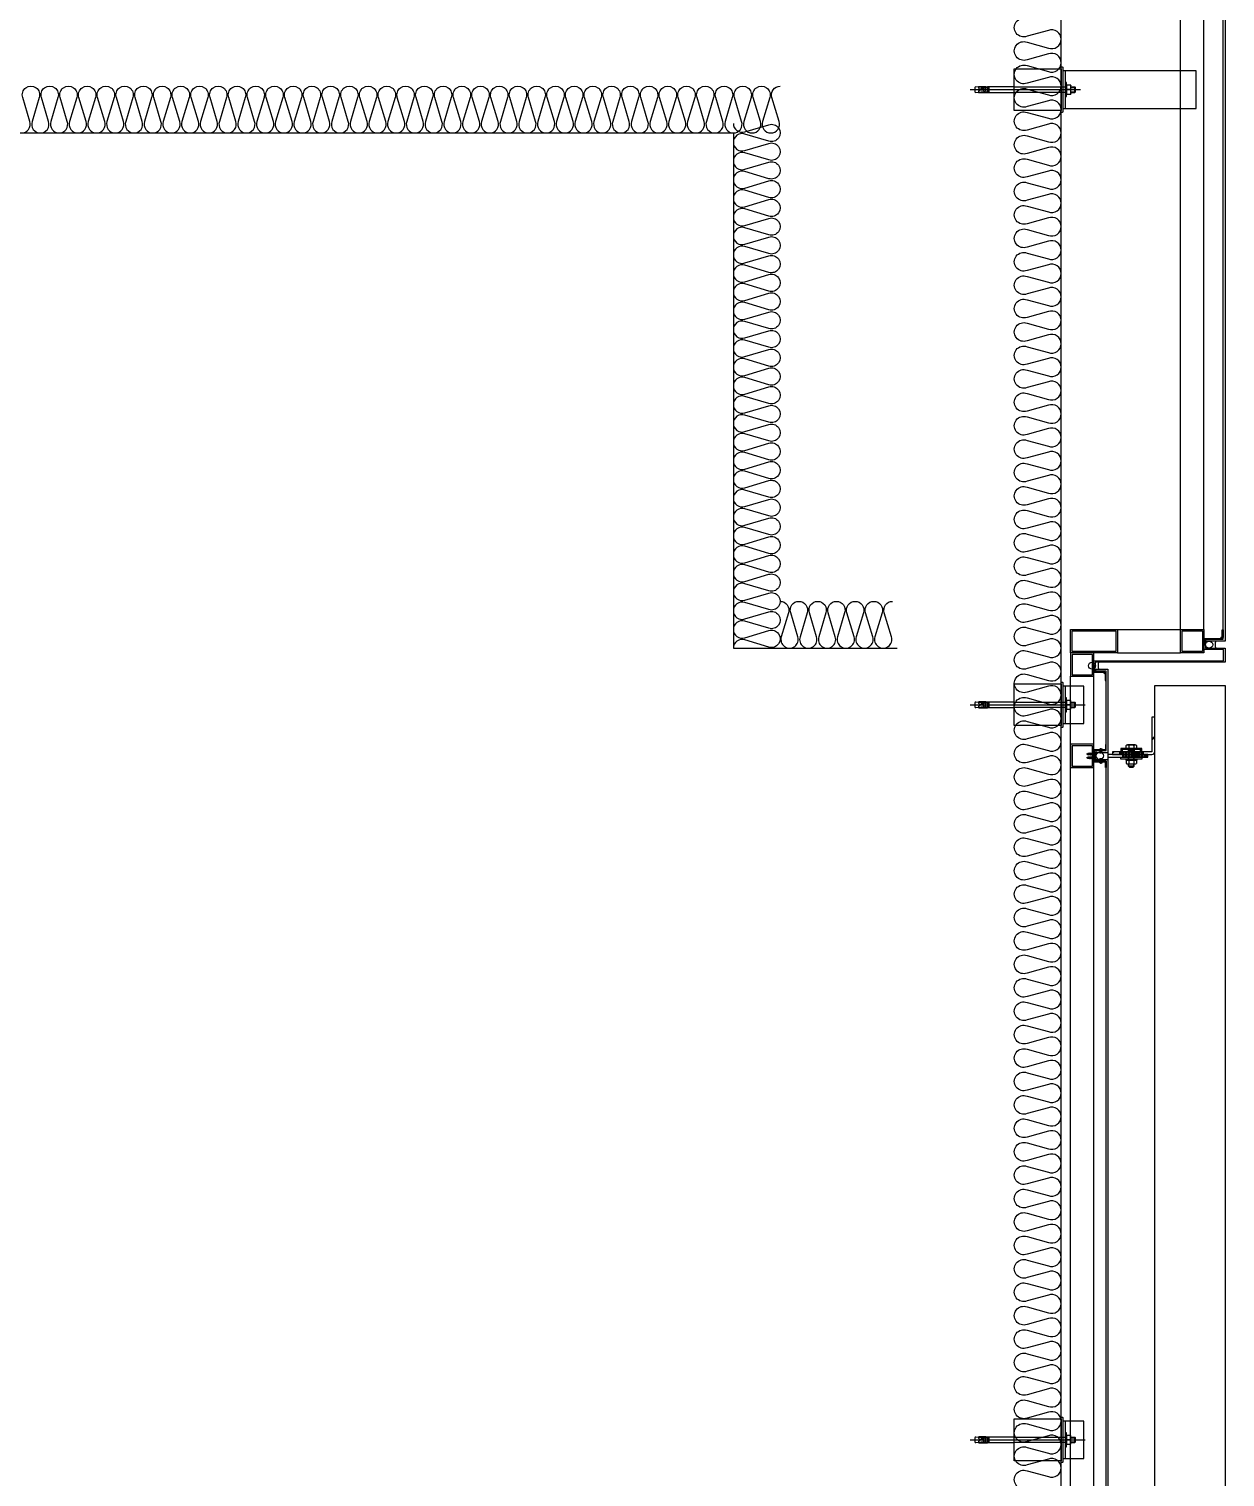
# Model space of a CAD drawing. Header units: millimetres. Extents: x 19868 to 801382, y -4805 to 85279.
# Drawn here: x 157434 to 159988, y 49409 to 52501 of the extents above; entities that cross this region are included whole.
import ezdxf

# ---------------------------------------------------------------- set-up
doc = ezdxf.new("R2010")
doc.units = ezdxf.units.MM
doc.header["$LTSCALE"] = 250
for name, pattern in [('CENTER', [50.8, 31.75, -6.35, 6.35, -6.35]), ('HID', [2.8, 1.8, -1]), ('HIDDEN', [9.525, 6.35, -3.175]), ('HIDDEN2', [4.7625, 3.175, -1.5875])]:
    doc.linetypes.add(name, pattern=pattern)
for name, color, linetype in [('0-Sheet', 7, 'Continuous'), ('4', 4, 'Continuous'), ('A-ELE-4', 4, 'Continuous'), ('A-ETC-8', 8, 'Continuous'), ('A-FIN', 6, 'Continuous'), ('alucobond', 7, 'Continuous'), ('EXTRUSION', 7, 'Continuous'), ('fastener', 1, 'Continuous'), ('ISL', 251, 'Continuous'), ('mold', 4, 'Continuous'), ('RIVET', 6, 'Continuous'), ('S-TEEL', 4, 'Continuous'), ('SCREW', 1, 'Continuous'), ('SEALANT', 252, 'Continuous')]:
    doc.layers.add(name, color=color, linetype=linetype)

# ---------------------------------------------------------------- blocks, each defined once
blk = doc.blocks.new('A$C632c858f')
at = {"layer": 'A-ETC-8'}
blk.add_arc((-2.8, 0), 24, 341.8248, 18.1752, dxfattribs=at)
blk.add_ellipse((34, 0), major_axis=(7.59, 0), ratio=0.987937, dxfattribs=at)
blk = doc.blocks.new('A$Cae507117')
at = {"layer": 'A-ETC-8'}
for points in [[(-50, 0), (-50, -50), (0, -50), (0, 0)], [(-46.8, -3.2), (-46.8, -46.8), (-3.2, -46.8), (-3.2, -3.2)]]:
    blk.add_lwpolyline(points, close=True, dxfattribs=at)
blk = doc.blocks.new('너트 M12')
for p, q in [((-9, 0), (9, 0)), ((-9.5, -9), (-9.5, -0.5)), ((9, -9.5), (-9, -9.5)), ((0, -8.3), (0, -1.2)), ((9.5, -0.5), (9.5, -9))]:
    blk.add_line(p, q)
for centre, start, end in [((-9, -0.5), 90, 180), ((-9, -9), 180, 270), ((9, -0.5), 0, 90), ((9, -9), 270, 0)]:
    blk.add_arc(centre, 0.5, start, end)
at = {"extrusion": (0, 0, -1)}
for centre, major_axis, ratio, start_param, end_param in [((-4.8, -0.9), (-4.75, 0.31), 0.185359, -0.024388, 3.141593), ((4.8, -0.9), (4.75, 0.31), 0.185108, 3.141593, 6.30754), ((-4.8, -8.6), (4.75, 0.31), 0.187111, 0, 3.166211), ((4.8, -8.6), (-4.75, 0.31), 0.185991, 3.117121, 6.283185)]:
    blk.add_ellipse(centre, major_axis=major_axis, ratio=ratio, start_param=start_param, end_param=end_param, dxfattribs=at)
blk = doc.blocks.new('A$C24f26f47')
at = {"layer": 'A-ETC-8'}
for p, q in [((-544, -175), (-299, -175)), ((-534, -170.5), (-534, -179.5)), ((-532, -169), (-532.5, -169)), ((-532.5, -181), (-532, -181)), ((-521, -170.5), (-532, -169)), ((-532, -181), (-521, -179.5)), ((-526.6, -169.7), (-526.6, -171.5)), ((-526.6, -178.5), (-526.6, -180.2)), ((-526.1, -172.3), (-524.3, -173.5)), ((-526.1, -177.7), (-524.3, -176.5)), ((-510.6, -168.7), (-525.6, -168.7)), ((-525.6, -181.2), (-510.6, -181.2)), ((-516.1, -174), (-522.7, -174)), ((-516.1, -176), (-522.7, -176)), ((-521, -170.5), (-507, -170.5)), ((-521, -179.5), (-507, -179.5)), ((-515.6, -173.5), (-515.6, -173)), ((-515.6, -177), (-515.6, -176.5)), ((-511.6, -177), (-511.6, -173)), ((-510.6, -168.7), (-507.6, -168.7)), ((-510.6, -181.2), (-507.6, -181.2)), ((-507.6, -168.7), (-507.6, -181.2)), ((-507, -181), (-507, -169)), ((-504, -169), (-507, -169)), ((-507, -181), (-504, -181)), ((-504, -181), (-504, -169)), ((-450, -169), (-504, -169)), ((-504, -181), (-450, -181)), ((-450, -169), (-340.5, -169)), ((-340.5, -181), (-450, -181)), ((-329.2, -179.5), (-319, -179.5)), ((-329, -169), (-320.5, -169)), ((-329, -170.5), (-319, -170.5)), ((-329, -181), (-320.5, -181)), ((-320.5, -181), (-320.5, -169)), ((-319, -170.5), (-320.5, -169)), ((-319, -179.5), (-320.5, -181)), ((-319, -179.5), (-319, -170.5))]:
    blk.add_line(p, q, dxfattribs=at)
for points in [[(-350, -130.5), (-350, -219.5), (-450, -219.5), (-450, -130.5)], [(-301.5, -135), (-346.5, -135), (-346.5, -215), (-301.5, -215)], [(-346.5, -215), (-340.5, -215), (-340.5, -135), (-346.5, -135)], [(-340.5, -160), (-340.5, -190), (-338.5, -190), (-338.5, -160)]]:
    blk.add_lwpolyline(points, close=True, dxfattribs=at)
blk.add_lwpolyline([(-346.5, -127.5), (-346.5, -222.5, -0.414214), (-347.5, -223.5), (-350, -223.5), (-350, -126.5), (-347.5, -126.5, -0.414214)], format="xyb", close=True, dxfattribs=at)
for centre, radius, start, end in [((-532.5, -170.5), 1.5, 90, 180), ((-532.5, -179.5), 1.5, 180, 270), ((-525.6, -169.7), 1, 90, 180), ((-525.6, -171.5), 1, 180, 236.3099), ((-525.6, -178.5), 1, 123.6901, 180), ((-525.6, -180.2), 1, 180, 270), ((-522.7, -171), 3, 236.3099, 270), ((-522.7, -179), 3, 90, 123.6901), ((-516.1, -173.5), 0.5, 270, 0), ((-516.1, -176.5), 0.5, 0, 90), ((-513.6, -173), 2, 90, 180), ((-513.6, -177), 2, 180, 270), ((-513.6, -173), 2, 0, 90), ((-513.6, -177), 2, 270, 0)]:
    blk.add_arc(centre, radius, start, end, dxfattribs=at)
at = {"layer": 'A-ETC-8', "xscale": -1.000000000000001, "rotation": 90}
blk.add_blockref('너트 M12', (-338.5, -175), dxfattribs=at)
blk = doc.blocks.new('A$C5ebcaad0')
at = {"layer": 'A-ETC-8'}
for p, q in [((-449, -225), (-214, -225)), ((-439, -220.5), (-439, -229.5)), ((-437, -219), (-437.5, -219)), ((-437.5, -231), (-437, -231)), ((-426, -220.5), (-437, -219)), ((-437, -231), (-426, -229.5)), ((-431.6, -219.7), (-431.6, -221.5)), ((-431.6, -228.5), (-431.6, -230.2)), ((-431.1, -222.3), (-429.3, -223.5)), ((-431.1, -227.7), (-429.3, -226.5)), ((-415.6, -218.7), (-430.6, -218.7)), ((-430.6, -231.2), (-415.6, -231.2)), ((-421.1, -224), (-427.7, -224)), ((-421.1, -226), (-427.7, -226)), ((-426, -220.5), (-412, -220.5)), ((-426, -229.5), (-412, -229.5)), ((-420.6, -223.5), (-420.6, -223)), ((-420.6, -227), (-420.6, -226.5)), ((-416.6, -227), (-416.6, -223)), ((-415.6, -218.7), (-412.6, -218.7)), ((-415.6, -231.2), (-412.6, -231.2)), ((-412.6, -218.7), (-412.6, -231.2)), ((-412, -231), (-412, -219)), ((-409, -219), (-412, -219)), ((-412, -231), (-409, -231)), ((-409, -231), (-409, -219)), ((-355, -219), (-409, -219)), ((-409, -231), (-355, -231)), ((-355, -219), (-245.5, -219)), ((-245.5, -231), (-355, -231)), ((-234.2, -229.5), (-224, -229.5)), ((-234, -219), (-225.5, -219)), ((-234, -220.5), (-224, -220.5)), ((-234, -231), (-225.5, -231)), ((-225.5, -231), (-225.5, -219)), ((-224, -220.5), (-225.5, -219)), ((-224, -229.5), (-225.5, -231)), ((-224, -229.5), (-224, -220.5))]:
    blk.add_line(p, q, dxfattribs=at)
for points in [[(-255, -180.5), (-255, -269.5), (-355, -269.5), (-355, -180.5)], [(33.5, -185), (-251.5, -185), (-251.5, -265), (33.5, -265)], [(-251.5, -265), (-245.5, -265), (-245.5, -185), (-251.5, -185)], [(-245.5, -210), (-245.5, -240), (-243.5, -240), (-243.5, -210)]]:
    blk.add_lwpolyline(points, close=True, dxfattribs=at)
blk.add_lwpolyline([(-251.5, -177.5), (-251.5, -272.5, -0.414214), (-252.5, -273.5), (-255, -273.5), (-255, -176.5), (-252.5, -176.5, -0.414214)], format="xyb", close=True, dxfattribs=at)
for centre, radius, start, end in [((-437.5, -220.5), 1.5, 90, 180), ((-437.5, -229.5), 1.5, 180, 270), ((-430.6, -219.7), 1, 90, 180), ((-430.6, -221.5), 1, 180, 236.3099), ((-430.6, -228.5), 1, 123.6901, 180), ((-430.6, -230.2), 1, 180, 270), ((-427.7, -221), 3, 236.3099, 270), ((-427.7, -229), 3, 90, 123.6901), ((-421.1, -223.5), 0.5, 270, 0), ((-421.1, -226.5), 0.5, 0, 90), ((-418.6, -223), 2, 90, 180), ((-418.6, -227), 2, 180, 270), ((-418.6, -223), 2, 0, 90), ((-418.6, -227), 2, 270, 0)]:
    blk.add_arc(centre, radius, start, end, dxfattribs=at)
at = {"layer": 'A-ETC-8', "xscale": -1, "rotation": 90}
blk.add_blockref('너트 M12', (-243.5, -225), dxfattribs=at)
blk = doc.blocks.new('revit')
at = {"layer": 'RIVET'}
for p, q in [((-4.2, 0.5), (-4.2, 0)), ((4.2, 0), (-4.2, 0)), ((2.7, 1), (-2.7, 1)), ((-1.5, 1), (-1.5, -7)), ((1.5, 1), (1.5, -7)), ((4.2, 0.5), (4.2, 0)), ((2.4, -5.5), (-2.4, -5.5)), ((2.4, -7), (-2.4, -7))]:
    blk.add_line(p, q, dxfattribs=at)
at = {"layer": 'RIVET', "color": 1, "linetype": 'CENTER'}
blk.add_line((0, 2.3), (0, -9), dxfattribs=at)
at = {"layer": 'RIVET'}
for points in [[(-4.2, 0.5), (-2.7, 1)], [(4.2, 0.5), (2.7, 1)]]:
    blk.add_lwpolyline(points, dxfattribs=at)
blk.add_lwpolyline([(-1.5, -7, 0.666667), (1.5, -7, 1.5)], format="xyb", dxfattribs=at)
for centre, start, end in [((-2.4, -6.2), 90, 270), ((2.4, -6.2), 270, 90)]:
    blk.add_arc(centre, 0.75, start, end, dxfattribs=at)
blk = doc.blocks.new('PH-4-16')
at = {"layer": 'SCREW'}
for p, q in [((-1.5, 0), (-1.5, -1)), ((1.5, 0), (1.5, -1.6)), ((0.1, -0.9), (-2, -1.2)), ((-2, -1.2), (-1.5, -1)), ((0.1, -1), (-2, -1.3)), ((-2, -1.3), (-1.5, -1.5)), ((2, -1.8), (-2, -2.4)), ((-2, -2.4), (-1.5, -2.2)), ((-2, -2.5), (-1.5, -2.7)), ((2, -3), (-2, -3.7)), ((-2, -3.6), (-1.5, -3.5)), ((-2, -3.8), (-1.5, -4)), ((2, -4.3), (-2, -4.9)), ((-2, -4.9), (-1.5, -4.7)), ((-2, -5), (-1.5, -5.2)), ((2, -5.5), (-2, -6.2)), ((-2, -6.1), (-1.5, -5.9)), ((-2, -6.2), (-1.5, -6.4)), ((2, -6.7), (-2, -7.4)), ((-2, -7.4), (-1.5, -7.2)), ((-2, -7.5), (-1.5, -7.7)), ((2, -8), (-2, -8.6)), ((-2, -8.6), (-1.5, -8.4)), ((-2, -8.7), (-1.5, -8.9)), ((2, -9.2), (-2, -9.9)), ((-2, -9.9), (-1.5, -9.7)), ((-2, -10), (-1.5, -10.2)), ((2, -10.5), (-2, -11.1)), ((-2, -11.1), (-1.5, -10.9)), ((-2, -11.2), (-1.5, -11.4)), ((2, -1.9), (-2, -2.5)), ((2, -3.1), (-2, -3.8)), ((2, -4.4), (-2, -5)), ((2, -5.6), (-2, -6.3)), ((2, -6.9), (-2, -7.5)), ((2, -8.1), (-2, -8.7)), ((2, -9.3), (-2, -10)), ((2, -10.6), (-2, -11.2)), ((0.1, -0.9), (-1.5, -1)), ((0.1, -1), (-1.5, -1.5)), ((-1.5, -1.5), (-1.5, -2.2)), ((1.5, -1.6), (-1.5, -2.2)), ((1.5, -2.1), (-1.5, -2.7)), ((-1.5, -2.7), (-1.5, -3.5)), ((1.5, -2.8), (-1.5, -3.5)), ((1.5, -3.3), (-1.5, -4)), ((1.5, -4.1), (-1.5, -4.7)), ((1.5, -4.6), (-1.5, -5.2)), ((-1.5, -5.2), (-1.5, -5.9)), ((1.5, -5.3), (-1.5, -5.9)), ((1.5, -5.8), (-1.5, -6.4)), ((-1.5, -6.4), (-1.5, -7.2)), ((1.5, -6.5), (-1.5, -7.2)), ((1.5, -7.1), (-1.5, -7.7)), ((-1.5, -7.7), (-1.5, -8.4)), ((1.5, -7.8), (-1.5, -8.4)), ((1.5, -8.3), (-1.5, -8.9)), ((-1.5, -8.9), (-1.5, -9.7)), ((1.5, -9), (-1.5, -9.7)), ((1.5, -9.5), (-1.5, -10.2)), ((-1.5, -10.2), (-1.5, -10.9)), ((1.5, -10.3), (-1.5, -10.9)), ((1.5, -10.8), (-1.5, -11.4)), ((-1.5, -11.4), (-1.5, -14.5)), ((-1.5, -14.5), (-1.1, -14.5)), ((0, -16), (-1.5, -14.5)), ((-1.1, -12.6), (-1.1, -14.5)), ((-1.1, -14.5), (0, -16)), ((0, -16), (1.5, -14.5)), ((1.5, -14.5), (0.4, -12.2)), ((1.5, -1.6), (2, -1.8)), ((2, -1.9), (1.5, -2.1)), ((1.5, -2.1), (1.5, -2.8)), ((2, -3), (1.5, -2.8)), ((2, -3.1), (1.5, -3.3)), ((1.5, -3.3), (1.5, -4.1)), ((2, -4.3), (1.5, -4.1)), ((2, -4.4), (1.5, -4.6)), ((1.5, -4.6), (1.5, -5.3)), ((2, -5.5), (1.5, -5.3)), ((2, -5.6), (1.5, -5.8)), ((1.5, -5.8), (1.5, -6.5)), ((2, -6.7), (1.5, -6.5)), ((2, -6.9), (1.5, -7.1)), ((1.5, -7.1), (1.5, -7.8)), ((2, -8), (1.5, -7.8)), ((2, -8.1), (1.5, -8.3)), ((1.5, -8.3), (1.5, -9)), ((2, -9.2), (1.5, -9)), ((2, -9.3), (1.5, -9.5)), ((1.5, -9.5), (1.5, -10.3)), ((2, -10.5), (1.5, -10.3)), ((2, -10.6), (1.5, -10.8)), ((1.5, -10.8), (1.5, -14.5))]:
    blk.add_line(p, q, dxfattribs=at)
at = {"layer": 'SCREW', "color": 1, "linetype": 'CENTER'}
blk.add_line((0, 4), (0, -17.7), dxfattribs=at)
at = {"layer": 'SCREW', "linetype": 'HIDDEN2'}
blk.add_line((-1.5, -4), (-1.5, -4.7), dxfattribs=at)
at = {"layer": 'SCREW'}
blk.add_lwpolyline([(3.5, 1), (3.5, 0), (-3.5, 0), (-3.5, 1, -0.336479), (-2.5, 2.2, -0.138717), (2.5, 2.2, -0.336479)], format="xyb", close=True, dxfattribs=at)
blk.add_lwpolyline([(-2.5, 2.2), (-2.3, 2), (-2.1, 1.9), (-1.8, 1.9), (-1.5, 2), (-1.3, 2), (-1, 2.1), (-0.8, 2.1), (-0.7, 2.1), (-0.6, 2.1), (-0.5, 2), (-0.5, 1.8), (-0.5, 1.6), (-0.5, 1.4), (-0.5, 1.2), (-0.5, 1), (-0.5, 0.8), (-0.4, 0.7), (-0.3, 0.6), (-0.1, 0.6), (0, 0.5), (0.1, 0.6), (0.3, 0.6), (0.4, 0.7), (0.5, 0.8), (0.5, 1), (0.5, 1.2), (0.5, 1.4), (0.5, 1.6), (0.5, 1.8), (0.5, 2), (0.6, 2.1), (0.7, 2.1), (0.8, 2.1), (1, 2.1), (1.3, 2), (1.5, 2), (1.8, 1.9), (2.1, 1.9), (2.3, 2), (2.5, 2.2)], dxfattribs=at)
for centre, radius, start, end in [((-1.9, -1.2), 0.0931, 139.8661, 209.9246), ((-1.9, -2.5), 0.0931, 139.8661, 209.9246), ((-1.9, -3.7), 0.0931, 139.8661, 209.9246), ((-1.9, -4.9), 0.0931, 139.8661, 209.9246), ((-1.9, -6.2), 0.0931, 139.8661, 209.9246), ((-1.9, -7.4), 0.0931, 139.8661, 209.9246), ((-1.9, -8.7), 0.0931, 139.8661, 209.9246), ((-1.9, -9.9), 0.0931, 139.8661, 209.9246), ((-1.9, -11.2), 0.0931, 139.8661, 209.9246), ((-0.3, -12.6), 0.815, 27.365, 180), ((0, -0.9), 0.0605, 310.7271, 69.3149), ((1.9, -1.8), 0.0931, 319.8661, 29.9246), ((1.9, -3.1), 0.0931, 319.8661, 29.9246), ((1.9, -4.3), 0.0931, 319.8661, 29.9246), ((1.9, -5.6), 0.0931, 319.8661, 29.9246), ((1.9, -6.8), 0.0931, 319.8661, 29.9246), ((1.9, -8), 0.0931, 319.8661, 29.9246), ((1.9, -9.3), 0.0931, 319.8661, 29.9246), ((1.9, -10.5), 0.0931, 319.8661, 29.9246)]:
    blk.add_arc(centre, radius, start, end, dxfattribs=at)
blk = doc.blocks.new('A$Ce431bf19')
at = {"layer": '4', "transparency": 33554687}
h = blk.add_hatch(dxfattribs=at)
h.set_pattern_fill('JIS_LC_20A', color=8, scale=2, angle=180)
h.set_pattern_definition([(225, (-13377.057, -377.89), (28.28427, -28.28427), []), (225, (-13379.057, -377.89), (28.28427, -28.28427), [])])
edge = h.paths.add_edge_path()
edge.add_line((145, -16), (145, 58))
edge.add_line((145, 58), (139, 58))
edge.add_line((139, 58), (139, -16))
edge.add_line((139, -16), (55, -16))
edge.add_line((55, -16), (55, -22))
edge.add_line((55, -22), (139, -22))
edge.add_arc((139, -16), 6, 270, 360)
at = {"layer": '4', "linetype": 'HID', "lineweight": 25, "transparency": 33554687}
h = blk.add_hatch(dxfattribs=at)
h.set_pattern_fill('LINE', color=8, angle=270)
h.set_pattern_definition([(270, (-13376.9617, -377.8894), (3.175, -6e-16), [])])
h.paths.add_polyline_path([(70.1, -16), (120.1, -16), (120.1, -22), (70.1, -22)])
h = blk.add_hatch(dxfattribs=at)
h.set_pattern_fill('LINE', color=8, angle=90)
h.set_pattern_definition([(270, (-13376.9617, -357.9828), (3.175, -6e-16), [])])
h.paths.add_polyline_path([(126.5, -28), (76.6, -28), (76.6, -22), (126.5, -22)])
at = {"layer": '4', "linetype": 'HIDDEN', "ltscale": 0.005}
h = blk.add_hatch(dxfattribs=at)
h.set_pattern_fill('DASH', color=1, scale=0.5)
h.set_pattern_definition([(360, (-18184.874, -847.0626), (1.5875, 1.5875), [1.5875, -1.5875])])
h.paths.add_polyline_path([(101.5, -16), (101.5, -11), (88.5, -11), (88.5, -16)])
at = {"layer": '4', "linetype": 'HID', "lineweight": 25, "transparency": 33554687}
h = blk.add_hatch(dxfattribs=at)
h.set_pattern_fill('LINE', color=1, scale=0.5, angle=270)
h.set_pattern_definition([(270, (-13377.6531, -404.0771), (1.5875, -7e-16), [])])
h.paths.add_polyline_path([(97.6, -16), (112.6, -16), (112.6, -27), (97.6, -27)])
at = {"layer": '4', "elevation": 0}
blk.add_lwpolyline([(145, -16), (145, 58), (139, 58), (139, -16), (55, -16), (55, -22), (139, -22, 0.414214)], format="xyb", close=True, dxfattribs=at)
for points in [[(44.6, -28), (130, -28), (130, -22), (44.6, -22)], [(117.5, -11), (117.5, -9), (72.5, -9), (72.5, -11), (72.5, -16), (117.5, -16), (117.5, -11), (114.5, -11), (114.5, -16), (114.5, -11), (75.5, -11), (75.5, -16), (75.5, -11), (72.5, -11)]]:
    blk.add_lwpolyline(points, dxfattribs=at)
at = {"layer": '4', "color": 8, "linetype": 'HID', "lineweight": 25, "elevation": 0}
for points in [[(70.1, -16), (120.1, -16), (120.1, -22), (70.1, -22)], [(126.5, -28), (76.6, -28), (76.6, -22), (126.5, -22)]]:
    blk.add_lwpolyline(points, close=True, dxfattribs=at)
at = {"layer": '4', "color": 1, "linetype": 'HIDDEN', "ltscale": 0.005, "elevation": 0}
blk.add_lwpolyline([(88.5, -11), (88.5, -16), (101.5, -16), (101.5, -11)], close=True, dxfattribs=at)
at = {"layer": '4', "color": 1, "linetype": 'HID', "lineweight": 25, "elevation": 0}
blk.add_lwpolyline([(97.6, -16), (112.6, -16), (112.6, -27), (97.6, -27)], close=True, dxfattribs=at)
at = {"layer": 'fastener'}
for p, q in [((103.2, -1, 0), (86.8, -1, 0)), ((89, -32, 0), (89, -9, 0)), ((89.5, -2.5, 0), (89.5, -9, 0)), ((89.7, -32, 0), (89.7, -9, 0)), ((100.2, -32, 0), (100.2, -9, 0)), ((100.5, -2.5, 0), (100.5, -9, 0)), ((101, -32, 0), (101, -9, 0)), ((84, -34, 0), (84, -40.9, 0)), ((86.8, -42, 0), (103.2, -42, 0)), ((89, -47, 0), (89, -42, 0)), ((101, -47, 0), (89, -47, 0)), ((89, -47, 0), (91, -49, 0)), ((89.5, -34, 0), (89.5, -40.9, 0)), ((89.7, -47.7, 0), (89.7, -42, 0)), ((91, -49, 0), (99, -49, 0)), ((101, -47, 0), (99, -49, 0)), ((100.2, -47.7, 0), (100.2, -42, 0)), ((100.5, -34, 0), (100.5, -40.9, 0)), ((101, -47, 0), (101, -42, 0)), ((105.9, -34, 0), (105.9, -40.9, 0))]:
    blk.add_line(p, q, dxfattribs=at)
at = {"layer": 'fastener', "elevation": 0}
blk.add_lwpolyline([(84, -9), (84, -2.5, -0.547945), (89.5, -2.5, -0.273973), (100.5, -2.5, -0.547945), (105.9, -2.5), (105.9, -9)], format="xyb", close=True, dxfattribs=at)
blk.add_lwpolyline([(82.8, -32), (82.8, -34), (107.2, -34), (107.2, -32)], close=True, dxfattribs=at)
at = {"layer": 'fastener'}
for centre, radius, start, end in [((86.8, -38.1, 0), 3.88, 225.2164, 314.7836), ((95, -28.1, 0), 13.9, 246.8008, 293.1992), ((103.2, -38.1, 0), 3.88, 225.2164, 314.7836)]:
    blk.add_arc(centre, radius, start, end, dxfattribs=at)
at = {"layer": 'mold', "color": 4, "elevation": 0}
for points in [[(39.5, -12), (15, -12), (15, -25), (16.5, -25), (16.5, -13.5), (41, -13.5), (41, -0.5), (39.5, -0.5), (39.5, -12)], [(39.5, -38), (15, -38), (15, -25), (16.5, -25), (16.5, -36.5), (41, -36.5), (41, -49.5), (39.5, -49.5), (39.5, -38)]]:
    blk.add_lwpolyline(points, dxfattribs=at)
at = {"layer": 'S-TEEL', "elevation": 0}
blk.add_lwpolyline([(117.5, -32), (72.5, -32), (72.5, -28), (117.5, -28)], close=True, dxfattribs=at)
at = {"layer": 'SEALANT', "elevation": 0}
blk.add_lwpolyline([(45, -17.5, 0.059304), (45, -32.5)], format="xyb", dxfattribs=at)
at = {"layer": 'SEALANT', "extrusion": (0, 0, -1)}
blk.add_ellipse((27.6, -25), major_axis=(-8.29, 0), ratio=0.90449, dxfattribs=at)
at = {"layer": 'alucobond', "xscale": -1, "rotation": 180}
blk.add_blockref('revit', (30, -17.5), dxfattribs=at)
at = {"layer": 'alucobond'}
blk.add_blockref('revit', (30, -32.5), dxfattribs=at)
at = {"layer": 'EXTRUSION', "rotation": 270}
blk.add_blockref('PH-4-16', (16.5, -21), dxfattribs=at)
at = {"layer": 'EXTRUSION', "xscale": -1, "rotation": 270}
blk.add_blockref('PH-4-16', (16.5, -29), dxfattribs=at)
blk = doc.blocks.new('A$C74a2a393')
at = {"layer": 'A-ETC-8'}
for points in [[(-50, -100), (-50, 0), (0, 0), (0, -100)], [(-46.8, -96.8), (-46.8, -3.2), (-3.2, -3.2), (-3.2, -96.8)]]:
    blk.add_lwpolyline(points, close=True, dxfattribs=at)

msp = doc.modelspace()

# ---------------------------------------------------------------- linework, layer by layer
at = {"layer": '0-Sheet'}
msp.add_lwpolyline([(159708.2, 51141.9), (159708.2, 51151.9), (159985.2, 51151.9), (159985.2, 51175.9), (159943.2, 51175.9), (159943.2, 51185.9), (159946.2, 51185.9), (159946.2, 51185.9), (159946.2, 51178.9), (159988.2, 51178.9), (159988.2, 51148.9), (159711.2, 51148.9), (159711.2, 51141.9), (159711.2, 51141.9)], close=True, dxfattribs=at)
at = {"layer": 'A-ELE-4'}
msp.add_lwpolyline([(159838.2, 51098.9), (159988.2, 51098.9), (159988.2, 48698.9), (159838.2, 48698.9)], close=True, dxfattribs=at)
at = {"layer": 'A-ETC-8'}
for p, q in [((159893.2, 51218.9), (159893.2, 76146.7)), ((159943.2, 51218.9), (159943.2, 76146.7)), ((159758.2, 51218.9), (159893.2, 51218.9)), ((159758.2, 51168.9), (159893.2, 51168.9)), ((159658.2, 48708.9), (159658.2, 51118.9)), ((159708.2, 48708.9), (159708.2, 51118.9))]:
    msp.add_line(p, q, dxfattribs=at)
for points in [[(159980.2, 51197.9), (159945.2, 51197.9), (159945.2, 51186.9), (159943.2, 51186.9), (159943.2, 51199.9), (159978.6, 51199.9, -0.226541), (159982.2, 51203.6), (159982.2, 51218.3), (159984.2, 51218.3), (159984.2, 51201.9, 0.414214)], [(159730.2, 51129.9), (159710.2, 51129.9), (159710.2, 51140.9), (159708.2, 51140.9), (159708.2, 51127.9), (159728.6, 51127.9, 0.226541), (159732.2, 51124.3), (159732.2, 51109.6), (159734.2, 51109.6), (159734.2, 51125.9, -0.414214)]]:
    msp.add_lwpolyline(points, format="xyb", close=True, dxfattribs=at)
at = {"layer": 'A-FIN'}
msp.add_lwpolyline([(159947.2, 52667.4), (159947.2, 52671.4), (159988.2, 52671.4), (159988.2, 51193.9), (159947.2, 51193.9), (159947.2, 51197.9), (159984.2, 51197.9), (159984.2, 52667.4), (159947.2, 52667.4)], close=True, dxfattribs=at)
for points in [[(159734.2, 50960.4), (159734.2, 51129.9), (159712.2, 51129.9), (159712.2, 51129.9), (159712.2, 51133.9), (159738.2, 51133.9), (159738.2, 50956.4)], [(159734.2, 50960.4), (159712.2, 50960.4), (159712.2, 50960.4), (159712.2, 50956.4), (159738.2, 50956.4)], [(159738.2, 50941.4), (159738.2, 48733.9), (159712.2, 48733.9), (159712.2, 48737.9), (159734.2, 48737.9), (159734.2, 50937.4)], [(159734.2, 50937.4), (159712.2, 50937.4), (159712.2, 50937.4), (159712.2, 50941.4), (159738.2, 50941.4)]]:
    msp.add_lwpolyline(points, dxfattribs=at)
at = {"layer": 'ISL'}
msp.add_line((159638.2, 48708.9), (159638.2, 76128.9), dxfattribs=at)
for points in [[(159565.3, 49385.2, -1.449198), (159565.3, 49422.6), (159611.1, 49410.2, 0.524856), (159638.2, 49428.9, 0.524856), (159611.1, 49447.6), (159565.3, 49435.2, -1.449198), (159565.3, 49472.6), (159611.1, 49460.2, 0.524856), (159638.2, 49478.9, 0.524856), (159611.1, 49497.6), (159565.3, 49485.2, -1.449198), (159565.3, 49522.6), (159611.1, 49510.2, 0.524856), (159638.2, 49528.9, 0.524856), (159611.1, 49547.6), (159565.3, 49535.2, -1.449198), (159565.3, 49572.6), (159611.1, 49560.2, 0.524856), (159638.2, 49578.9, 0.524856), (159611.1, 49597.6), (159565.3, 49585.2, -1.449198), (159565.3, 49622.6), (159611.1, 49610.2, 0.524856), (159638.2, 49628.9, 0.524856), (159611.1, 49647.6), (159565.3, 49635.2, -1.449198), (159565.3, 49672.6), (159611.1, 49660.2, 0.524856), (159638.2, 49678.9, 0.524856), (159611.1, 49697.6), (159565.3, 49685.2, -1.449198), (159565.3, 49722.6), (159611.1, 49710.2, 0.524856), (159638.2, 49728.9, 0.524856), (159611.1, 49747.6), (159565.3, 49735.2, -1.449198), (159565.3, 49772.6), (159611.1, 49760.2, 0.524856), (159638.2, 49778.9, 0.524856), (159611.1, 49797.6), (159565.3, 49785.2, -1.449198), (159565.3, 49822.6), (159611.1, 49810.2, 0.524856), (159638.2, 49828.9, 0.524856), (159611.1, 49847.6), (159565.3, 49835.2, -1.449198), (159565.3, 49872.6), (159611.1, 49860.2, 0.524856), (159638.2, 49878.9, 0.524856), (159611.1, 49897.6), (159565.3, 49885.2, -1.449198), (159565.3, 49922.6), (159611.1, 49910.2, 0.524856), (159638.2, 49928.9, 0.524856), (159611.1, 49947.6), (159565.3, 49935.2, -1.449198), (159565.3, 49972.6), (159611.1, 49960.2, 0.524856), (159638.2, 49978.9, 0.524856), (159611.1, 49997.6), (159565.3, 49985.2, -1.449198), (159565.3, 50022.6), (159611.1, 50010.2, 0.524856), (159638.2, 50028.9, 0.524856), (159611.1, 50047.6), (159565.3, 50035.2, -1.449198), (159565.3, 50072.6), (159611.1, 50060.2, 0.524856), (159638.2, 50078.9, 0.524856), (159611.1, 50097.6), (159565.3, 50085.2, -1.449198), (159565.3, 50122.6), (159611.1, 50110.2, 0.524856), (159638.2, 50128.9, 0.524856), (159611.1, 50147.6), (159565.3, 50135.2, -1.449198), (159565.3, 50172.6), (159611.1, 50160.2, 0.524856), (159638.2, 50178.9, 0.524856), (159611.1, 50197.6), (159565.3, 50185.2, -1.449198), (159565.3, 50222.6), (159611.1, 50210.2, 0.524856), (159638.2, 50228.9, 0.524856), (159611.1, 50247.6), (159565.3, 50235.2, -1.449198), (159565.3, 50272.6), (159611.1, 50260.2, 0.524856), (159638.2, 50278.9, 0.524856), (159611.1, 50297.6), (159565.3, 50285.2, -1.449198), (159565.3, 50322.6), (159611.1, 50310.2, 0.524856), (159638.2, 50328.9, 0.524856), (159611.1, 50347.6), (159565.3, 50335.2, -1.449198), (159565.3, 50372.6), (159611.1, 50360.2, 0.524856), (159638.2, 50378.9, 0.524856), (159611.1, 50397.6), (159565.3, 50385.2, -1.449198), (159565.3, 50422.6), (159611.1, 50410.2, 0.524856), (159638.2, 50428.9, 0.524856), (159611.1, 50447.6), (159565.3, 50435.2, -1.449198), (159565.3, 50472.6), (159611.1, 50460.2, 0.524856), (159638.2, 50478.9, 0.524856), (159611.1, 50497.6), (159565.3, 50485.2, -1.449198), (159565.3, 50522.6), (159611.1, 50510.2, 0.524856), (159638.2, 50528.9, 0.524856), (159611.1, 50547.6), (159565.3, 50535.2, -1.449198), (159565.3, 50572.6), (159611.1, 50560.2, 0.524856), (159638.2, 50578.9, 0.524856), (159611.1, 50597.6), (159565.3, 50585.2, -1.449198), (159565.3, 50622.6), (159611.1, 50610.2, 0.524856), (159638.2, 50628.9, 0.524856), (159611.1, 50647.6), (159565.3, 50635.2, -1.449198), (159565.3, 50672.6), (159611.1, 50660.2, 0.524856), (159638.2, 50678.9, 0.524856), (159611.1, 50697.6), (159565.3, 50685.2, -1.449198), (159565.3, 50722.6), (159611.1, 50710.2, 0.524856), (159638.2, 50728.9, 0.524856), (159611.1, 50747.6), (159565.3, 50735.2, -1.449198), (159565.3, 50772.6), (159611.1, 50760.2, 0.524856), (159638.2, 50778.9, 0.524856), (159611.1, 50797.6), (159565.3, 50785.2, -1.449198), (159565.3, 50822.6), (159611.1, 50810.2, 0.524856), (159638.2, 50828.9, 0.524856), (159611.1, 50847.6), (159565.3, 50835.2, -1.449198), (159565.3, 50872.6), (159611.1, 50860.2, 0.524856), (159638.2, 50878.9, 0.524856), (159611.1, 50897.6), (159565.3, 50885.2, -1.449198), (159565.3, 50922.6), (159611.1, 50910.2, 0.524856), (159638.2, 50928.9, 0.524856), (159611.1, 50947.6), (159565.3, 50935.2, -1.449198), (159565.3, 50972.6), (159611.1, 50960.2, 0.524856), (159638.2, 50978.9, 0.524856), (159611.1, 50997.6), (159565.3, 50985.2, -1.449198), (159565.3, 51022.6), (159611.1, 51010.2, 0.524856), (159638.2, 51028.9, 0.524856), (159611.1, 51047.6), (159565.3, 51035.2, -1.449198), (159565.3, 51072.6), (159611.1, 51060.2, 0.524856), (159638.2, 51078.9, 0.524856), (159611.1, 51097.6), (159565.3, 51085.2, -1.449198), (159565.3, 51122.6), (159611.1, 51110.2, 0.524856), (159638.2, 51128.9, 0.524856), (159611.1, 51147.6), (159565.3, 51135.2, -1.449198), (159565.3, 51172.6), (159611.1, 51160.2, 0.524856), (159638.2, 51178.9, 0.524856), (159611.1, 51197.6), (159565.3, 51185.2, -1.449198), (159565.3, 51222.6), (159611.1, 51210.2, 0.524856), (159638.2, 51228.9, 0.524856), (159611.1, 51247.6), (159565.3, 51235.2, -1.449198), (159565.3, 51272.6), (159611.1, 51260.2, 0.524856), (159638.2, 51278.9, 0.524856), (159611.1, 51297.6), (159565.3, 51285.2, -1.449198), (159565.3, 51322.6), (159611.1, 51310.2, 0.524856), (159638.2, 51328.9, 0.524856), (159611.1, 51347.6), (159565.3, 51335.2, -1.449198), (159565.3, 51372.6), (159611.1, 51360.2, 0.524856), (159638.2, 51378.9, 0.524856), (159611.1, 51397.6), (159565.3, 51385.2, -1.449198), (159565.3, 51422.6), (159611.1, 51410.2, 0.524856), (159638.2, 51428.9, 0.524856), (159611.1, 51447.6), (159565.3, 51435.2, -1.449198), (159565.3, 51472.6), (159611.1, 51460.2, 0.524856), (159638.2, 51478.9, 0.524856), (159611.1, 51497.6), (159565.3, 51485.2, -1.449198), (159565.3, 51522.6), (159611.1, 51510.2, 0.524856), (159638.2, 51528.9, 0.524856), (159611.1, 51547.6), (159565.3, 51535.2, -1.449198), (159565.3, 51572.6), (159611.1, 51560.2, 0.524856), (159638.2, 51578.9, 0.524856), (159611.1, 51597.6), (159565.3, 51585.2, -1.449198), (159565.3, 51622.6), (159611.1, 51610.2, 0.524856), (159638.2, 51628.9, 0.524856), (159611.1, 51647.6), (159565.3, 51635.2, -1.449198), (159565.3, 51672.6), (159611.1, 51660.2, 0.524856), (159638.2, 51678.9, 0.524856), (159611.1, 51697.6), (159565.3, 51685.2, -1.449198), (159565.3, 51722.6), (159611.1, 51710.2, 0.524856), (159638.2, 51728.9, 0.524856), (159611.1, 51747.6), (159565.3, 51735.2, -1.449198), (159565.3, 51772.6), (159611.1, 51760.2, 0.524856), (159638.2, 51778.9, 0.524856), (159611.1, 51797.6), (159565.3, 51785.2, -1.449198), (159565.3, 51822.6), (159611.1, 51810.2, 0.524856), (159638.2, 51828.9, 0.524856), (159611.1, 51847.6), (159565.3, 51835.2, -1.449198), (159565.3, 51872.6), (159611.1, 51860.2, 0.524856), (159638.2, 51878.9, 0.524856), (159611.1, 51897.6), (159565.3, 51885.2, -1.449198), (159565.3, 51922.6), (159611.1, 51910.2, 0.524856), (159638.2, 51928.9, 0.524856), (159611.1, 51947.6), (159565.3, 51935.2, -1.449198), (159565.3, 51972.6), (159611.1, 51960.2, 0.524856), (159638.2, 51978.9, 0.524856), (159611.1, 51997.6), (159565.3, 51985.2, -1.449198), (159565.3, 52022.6), (159611.1, 52010.2, 0.524856), (159638.2, 52028.9, 0.524856), (159611.1, 52047.6), (159565.3, 52035.2, -1.449198), (159565.3, 52072.6), (159611.1, 52060.2, 0.524856), (159638.2, 52078.9, 0.524856), (159611.1, 52097.6), (159565.3, 52085.2, -1.449198), (159565.3, 52122.6), (159611.1, 52110.2, 0.524856), (159638.2, 52128.9, 0.524856), (159611.1, 52147.6), (159565.3, 52135.2, -1.449198), (159565.3, 52172.6), (159611.1, 52160.2, 0.524856), (159638.2, 52178.9, 0.524856), (159611.1, 52197.6), (159565.3, 52185.2, -1.449198), (159565.3, 52222.6), (159611.1, 52210.2, 0.524856), (159638.2, 52228.9, 0.524856), (159611.1, 52247.6), (159565.3, 52235.2, -1.449198), (159565.3, 52272.6), (159611.1, 52260.2, 0.524856), (159638.2, 52278.9, 0.524856), (159611.1, 52297.6), (159565.3, 52285.2, -1.449198), (159565.3, 52322.6), (159611.1, 52310.2, 0.524856), (159638.2, 52328.9, 0.524856), (159611.1, 52347.6), (159565.3, 52335.2, -1.449198), (159565.3, 52372.6), (159611.1, 52360.2, 0.524856), (159638.2, 52378.9, 0.524856), (159611.1, 52397.6), (159565.3, 52385.2, -1.449198), (159565.3, 52422.6), (159611.1, 52410.2, 0.524856), (159638.2, 52428.9, 0.524856), (159611.1, 52447.6), (159565.3, 52435.2, -1.449198), (159565.3, 52472.6), (159611.1, 52460.2, 0.524856), (159638.2, 52478.9, 0.524856), (159611.1, 52497.6), (159565.3, 52485.2, -1.449198), (159565.3, 52522.6)], [(157418.2, 52278.9, 0.509267), (157435.9, 52303.2), (157420.6, 52354.7, -1.372593), (157455.9, 52354.7), (157440.6, 52303.2, 0.509267), (157458.2, 52278.9, 0.509267), (157475.9, 52303.2), (157460.6, 52354.7, -1.372593), (157495.9, 52354.7), (157480.6, 52303.2, 0.509267), (157498.2, 52278.9, 0.509267), (157515.9, 52303.2), (157500.6, 52354.7, -1.372593), (157535.9, 52354.7), (157520.6, 52303.2, 0.509267), (157538.2, 52278.9, 0.509267), (157555.9, 52303.2), (157540.6, 52354.7, -1.372593), (157575.9, 52354.7), (157560.6, 52303.2, 0.509267), (157578.2, 52278.9, 0.509267), (157595.9, 52303.2), (157580.6, 52354.7, -1.372593), (157615.9, 52354.7), (157600.6, 52303.2, 0.509267), (157618.2, 52278.9, 0.509267), (157635.9, 52303.2), (157620.6, 52354.7, -1.372593), (157655.9, 52354.7), (157640.6, 52303.2, 0.509267), (157658.2, 52278.9, 0.509267), (157675.9, 52303.2), (157660.6, 52354.7, -1.372593), (157695.9, 52354.7), (157680.6, 52303.2, 0.509267), (157698.2, 52278.9, 0.509267), (157715.9, 52303.2), (157700.6, 52354.7, -1.372593), (157735.9, 52354.7), (157720.6, 52303.2, 0.509267), (157738.2, 52278.9, 0.509267), (157755.9, 52303.2), (157740.6, 52354.7, -1.372593), (157775.9, 52354.7), (157760.6, 52303.2, 0.509267), (157778.2, 52278.9, 0.509267), (157795.9, 52303.2), (157780.6, 52354.7, -1.372593), (157815.9, 52354.7), (157800.6, 52303.2, 0.509267), (157818.2, 52278.9, 0.509267), (157835.9, 52303.2), (157820.6, 52354.7, -1.372593), (157855.9, 52354.7), (157840.6, 52303.2, 0.509267), (157858.2, 52278.9, 0.509267), (157875.9, 52303.2), (157860.6, 52354.7, -1.372593), (157895.9, 52354.7), (157880.6, 52303.2, 0.509267), (157898.2, 52278.9, 0.509267), (157915.9, 52303.2), (157900.6, 52354.7, -1.372593), (157935.9, 52354.7), (157920.6, 52303.2, 0.509267), (157938.2, 52278.9, 0.509267), (157955.9, 52303.2), (157940.6, 52354.7, -1.372593), (157975.9, 52354.7), (157960.6, 52303.2, 0.509267), (157978.2, 52278.9, 0.509267), (157995.9, 52303.2), (157980.6, 52354.7, -1.372593), (158015.9, 52354.7), (158000.6, 52303.2, 0.509267), (158018.2, 52278.9, 0.509267), (158035.9, 52303.2), (158020.6, 52354.7, -1.372593), (158055.9, 52354.7), (158040.6, 52303.2, 0.509267), (158058.2, 52278.9, 0.509267), (158075.9, 52303.2), (158060.6, 52354.7, -1.372593), (158095.9, 52354.7), (158080.6, 52303.2, 0.509267), (158098.2, 52278.9, 0.509267), (158115.9, 52303.2), (158100.6, 52354.7, -1.372593), (158135.9, 52354.7), (158120.6, 52303.2, 0.509267), (158138.2, 52278.9, 0.509267), (158155.9, 52303.2), (158140.6, 52354.7, -1.372593), (158175.9, 52354.7), (158160.6, 52303.2, 0.509267), (158178.2, 52278.9, 0.509267), (158195.9, 52303.2), (158180.6, 52354.7, -1.372593), (158215.9, 52354.7), (158200.6, 52303.2, 0.509267), (158218.2, 52278.9, 0.509267), (158235.9, 52303.2), (158220.6, 52354.7, -1.372593), (158255.9, 52354.7), (158240.6, 52303.2, 0.509267), (158258.2, 52278.9, 0.509267), (158275.9, 52303.2), (158260.6, 52354.7, -1.372593), (158295.9, 52354.7), (158280.6, 52303.2, 0.509267), (158298.2, 52278.9, 0.509267), (158315.9, 52303.2), (158300.6, 52354.7, -1.372593), (158335.9, 52354.7), (158320.6, 52303.2, 0.509267), (158338.2, 52278.9, 0.509267), (158355.9, 52303.2), (158340.6, 52354.7, -1.372593), (158375.9, 52354.7), (158360.6, 52303.2, 0.509267), (158378.2, 52278.9, 0.509267), (158395.9, 52303.2), (158380.6, 52354.7, -1.372593), (158415.9, 52354.7), (158400.6, 52303.2, 0.509267), (158418.2, 52278.9, 0.509267), (158435.9, 52303.2), (158420.6, 52354.7, -1.372593), (158455.9, 52354.7), (158440.6, 52303.2, 0.509267), (158458.2, 52278.9, 0.509267), (158475.9, 52303.2), (158460.6, 52354.7, -1.372593), (158495.9, 52354.7), (158480.6, 52303.2, 0.509267), (158498.2, 52278.9, 0.509267), (158515.9, 52303.2), (158500.6, 52354.7, -1.372593), (158535.9, 52354.7), (158520.6, 52303.2, 0.509267), (158538.2, 52278.9, 0.509267), (158555.9, 52303.2), (158540.6, 52354.7, -1.372593), (158575.9, 52354.7), (158560.6, 52303.2, 0.509267), (158578.2, 52278.9, 0.509267), (158595.9, 52303.2), (158580.6, 52354.7, -1.372593), (158615.9, 52354.7), (158600.6, 52303.2, 0.509267), (158618.2, 52278.9, 0.509267), (158635.9, 52303.2), (158620.6, 52354.7, -1.372593), (158655.9, 52354.7), (158640.6, 52303.2, 0.509267), (158658.2, 52278.9, 0.509267), (158675.9, 52303.2), (158660.6, 52354.7, -1.372593), (158695.9, 52354.7), (158680.6, 52303.2, 0.509267), (158698.2, 52278.9, 0.509267), (158715.9, 52303.2), (158700.6, 52354.7, -1.372593), (158735.9, 52354.7), (158720.6, 52303.2, 0.509267), (158738.2, 52278.9, 0.509267), (158755.9, 52303.2), (158740.6, 52354.7, -1.372593), (158775.9, 52354.7), (158760.6, 52303.2, 0.509267), (158778.2, 52278.9, 0.509267), (158795.9, 52303.2), (158780.6, 52354.7, -1.372593), (158815.9, 52354.7), (158800.6, 52303.2, 0.509267), (158818.2, 52278.9, 0.509267), (158835.9, 52303.2), (158820.6, 52354.7, -1.372593), (158855.9, 52354.7), (158840.6, 52303.2, 0.509267), (158858.2, 52278.9, 0.509267), (158875.9, 52303.2), (158860.6, 52354.7, -1.372593), (158895.9, 52354.7), (158880.6, 52303.2, 0.509267), (158898.2, 52278.9, 0.509267), (158915.9, 52303.2), (158900.6, 52354.7, -1.372593), (158935.9, 52354.7), (158920.6, 52303.2, 0.509267), (158938.2, 52278.9, 0.509267), (158955.9, 52303.2), (158940.6, 52354.7, -1.372593), (158975.9, 52354.7), (158960.6, 52303.2, 0.509267), (158978.2, 52278.9, 0.509267), (158995.9, 52303.2), (158980.6, 52354.7, -1.372593), (159015.9, 52354.7), (159000.6, 52303.2, 0.509267), (159018.2, 52278.9, 0.509267), (159035.9, 52303.2), (159020.6, 52354.7, -0.508361), (159038.2, 52378.9, -0.508361)], [(158938.2, 52298.9, 0.509267), (158962.4, 52281.3), (159014, 52296.6, -1.372593), (159014, 52261.3), (158962.4, 52276.6, 0.509267), (158938.2, 52258.9, 0.509267), (158962.4, 52241.3), (159014, 52256.6, -1.372593), (159014, 52221.3), (158962.4, 52236.6, 0.509267), (158938.2, 52218.9, 0.509267), (158962.4, 52201.3), (159014, 52216.6, -1.372593), (159014, 52181.3), (158962.4, 52196.6, 0.509267), (158938.2, 52178.9, 0.509267), (158962.4, 52161.3), (159014, 52176.6, -1.372593), (159014, 52141.3), (158962.4, 52156.6, 0.509267), (158938.2, 52138.9, 0.509267), (158962.4, 52121.3), (159014, 52136.6, -1.372593), (159014, 52101.3), (158962.4, 52116.6, 0.509267), (158938.2, 52098.9, 0.509267), (158962.4, 52081.3), (159014, 52096.6, -1.372593), (159014, 52061.3), (158962.4, 52076.6, 0.509267), (158938.2, 52058.9, 0.509267), (158962.4, 52041.3), (159014, 52056.6, -1.372593), (159014, 52021.3), (158962.4, 52036.6, 0.509267), (158938.2, 52018.9, 0.509267), (158962.4, 52001.3), (159014, 52016.6, -1.372593), (159014, 51981.3), (158962.4, 51996.6, 0.509267), (158938.2, 51978.9, 0.509267), (158962.4, 51961.3), (159014, 51976.6, -1.372593), (159014, 51941.3), (158962.4, 51956.6, 0.509267), (158938.2, 51938.9, 0.509267), (158962.4, 51921.3), (159014, 51936.6, -1.372593), (159014, 51901.3), (158962.4, 51916.6, 0.509267), (158938.2, 51898.9, 0.509267), (158962.4, 51881.3), (159014, 51896.6, -1.372593), (159014, 51861.3), (158962.4, 51876.6, 0.509267), (158938.2, 51858.9, 0.509267), (158962.4, 51841.3), (159014, 51856.6, -1.372593), (159014, 51821.3), (158962.4, 51836.6, 0.509267), (158938.2, 51818.9, 0.509267), (158962.4, 51801.3), (159014, 51816.6, -1.372593), (159014, 51781.3), (158962.4, 51796.6, 0.509267), (158938.2, 51778.9, 0.509267), (158962.4, 51761.3), (159014, 51776.6, -1.372593), (159014, 51741.3), (158962.4, 51756.6, 0.509267), (158938.2, 51738.9, 0.509267), (158962.4, 51721.3), (159014, 51736.6, -1.372593), (159014, 51701.3), (158962.4, 51716.6, 0.509267), (158938.2, 51698.9, 0.509267), (158962.4, 51681.3), (159014, 51696.6, -1.372593), (159014, 51661.3), (158962.4, 51676.6, 0.509267), (158938.2, 51658.9, 0.509267), (158962.4, 51641.3), (159014, 51656.6, -1.372593), (159014, 51621.3), (158962.4, 51636.6, 0.509267), (158938.2, 51618.9, 0.509267), (158962.4, 51601.3), (159014, 51616.6, -1.372593), (159014, 51581.3), (158962.4, 51596.6, 0.509267), (158938.2, 51578.9, 0.509267), (158962.4, 51561.3), (159014, 51576.6, -1.372593), (159014, 51541.3), (158962.4, 51556.6, 0.509267), (158938.2, 51538.9, 0.509267), (158962.4, 51521.3), (159014, 51536.6, -1.372593), (159014, 51501.3), (158962.4, 51516.6, 0.509267), (158938.2, 51498.9, 0.509267), (158962.4, 51481.3), (159014, 51496.6, -1.372593), (159014, 51461.3), (158962.4, 51476.6, 0.509267), (158938.2, 51458.9, 0.509267), (158962.4, 51441.3), (159014, 51456.6, -1.372593), (159014, 51421.3), (158962.4, 51436.6, 0.509267), (158938.2, 51418.9, 0.509267), (158962.4, 51401.3), (159014, 51416.6, -1.372593), (159014, 51381.3), (158962.4, 51396.6, 0.509267), (158938.2, 51378.9, 0.509267), (158962.4, 51361.3), (159014, 51376.6, -1.372593), (159014, 51341.3), (158962.4, 51356.6, 0.509267), (158938.2, 51338.9, 0.509267), (158962.4, 51321.3), (159014, 51336.6, -1.372593), (159014, 51301.3), (158962.4, 51316.6, 0.509267), (158938.2, 51298.9, 0.509267), (158962.4, 51281.3), (159014, 51296.6, -1.372593), (159014, 51261.3), (158962.4, 51276.6, 0.509267), (158938.2, 51258.9, 0.509267), (158962.4, 51241.3), (159014, 51256.6, -1.372593), (159014, 51221.3), (158962.4, 51236.6, 0.509267), (158938.2, 51218.9, 0.509267), (158962.4, 51201.3), (159014, 51216.6, -1.372593), (159014, 51181.3), (158962.4, 51196.6, 0.509267), (158938.2, 51178.9)], [(159038.2, 51278.9, -0.509267), (159055.9, 51254.7), (159040.6, 51203.2, 1.372593), (159075.9, 51203.2), (159060.6, 51254.7, -0.509267), (159078.2, 51278.9, -0.509267), (159095.9, 51254.7), (159080.6, 51203.2, 1.372593), (159115.9, 51203.2), (159100.6, 51254.7, -0.509267), (159118.2, 51278.9, -0.509267), (159135.9, 51254.7), (159120.6, 51203.2, 1.372593), (159155.9, 51203.2), (159140.6, 51254.7, -0.509267), (159158.2, 51278.9, -0.509267), (159175.9, 51254.7), (159160.6, 51203.2, 1.372593), (159195.9, 51203.2), (159180.6, 51254.7, -0.509267), (159198.2, 51278.9, -0.509267), (159215.9, 51254.7), (159200.6, 51203.2, 1.372593), (159235.9, 51203.2), (159220.6, 51254.7, -0.509267), (159238.2, 51278.9, -0.509267), (159255.9, 51254.7), (159240.6, 51203.2, 1.372593), (159275.9, 51203.2), (159260.6, 51254.7, -0.509267), (159278.2, 51278.9)]]:
    msp.add_lwpolyline(points, format="xyb", dxfattribs=at)
msp.add_lwpolyline([(154888.2, 51178.9), (155138.2, 51178.9), (155138.2, 52278.9), (158938.2, 52278.9), (158938.2, 51178.9), (159288.2, 51178.9)], dxfattribs=at)

# ---------------------------------------------------------------- block references
at = {"layer": 'A-ETC-8'}
for name, p in [('A$C5ebcaad0', (159893.2, 52596.4)), ('A$C24f26f47', (159988.2, 51233)), ('A$Ce431bf19', (159693.2, 50973.9)), ('A$C24f26f47', (159988.2, 49663.8))]:
    msp.add_blockref(name, p, dxfattribs=at)
for name, p, rotation in [('A$C74a2a393', (159658.2, 51218.9), 90), ('A$Cae507117', (159658.2, 51118.9), 180), ('A$C632c858f', (159988.2, 51186.4), 180), ('A$C632c858f', (159738.2, 51141.4), 180), ('A$Cae507117', (159658.2, 50923.9), 180)]:
    msp.add_blockref(name, p, dxfattribs=dict(at, rotation=rotation))
at = {"layer": 'A-ETC-8', "xscale": -1}
msp.add_blockref('A$Cae507117', (159893.2, 51218.9), dxfattribs=at)

doc.saveas('drawing.dxf')
